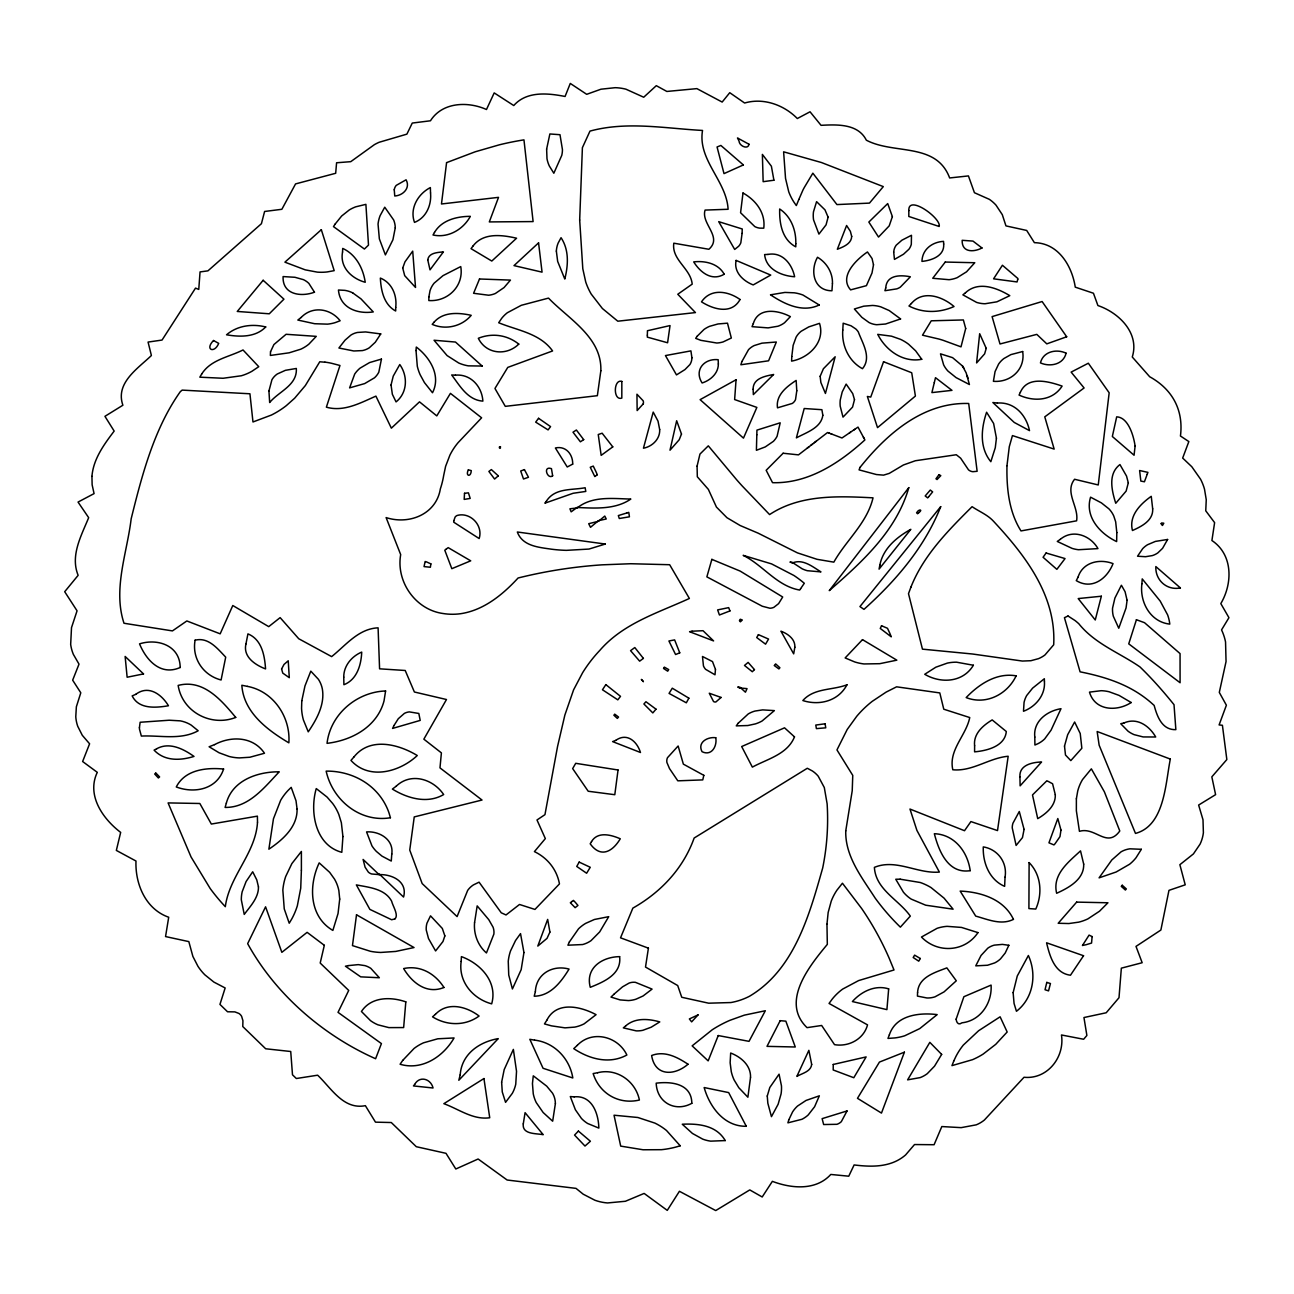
<?xml version="1.0" encoding="UTF-8"?>
<svg xmlns="http://www.w3.org/2000/svg" width="1294" height="1294" viewBox="0 0 1294 1294"><rect width="100%" height="100%" fill="white"/><g stroke="black" fill="none" stroke-linecap="round" stroke-linejoin="round"><path stroke-width="1.5" d="M739.877 687.939L737.806 687.179M379.093 874.615L371.669 873.984A8.896 8.654 -16.2 0 1 368.337 872.091L365.102 867.206L363.096 859.442L379.093 874.615C391.953 874.113 407.869 881.505 403.566 897.066L379.191 873.968M663.693 668.189L664.356 667.138L668.707 669.596L667.688 671.182L663.515 668.448M774.54 665.245L775.656 663.919L779.894 667.753L778.907 668.933L774.281 665.553M614.796 714.207L618.548 717.054L617.335 718.396L613.874 715.21L614.553 714.466M155.846 773.019L159.599 776.918L158.369 777.969L154.698 774.006L155.701 773.165M807.23 448.145L809.009 446.786M810.788 445.411L812.6 444.02M814.411 442.629L816.239 441.222M849.462 432.908L850.481 432.212M853.619 430.093L854.687 429.349M790.327 562.033L792.203 563.068C802.684 558.393 812.519 566.756 820.962 571.883L807.294 570.703A29.908 27.821 24.1 0 1 802.086 568.762L792.171 562.308L790.133 562.13M324.923 362.223L319.764 361.77L305.335 385.58L294.66 398.196L286.298 405.653A85 77.025 -2.8 0 1 271.368 415.067L252.977 421.973L249.936 393.78L182.13 390.109A52.456 47.328 -5.8 0 1 180.319 391.645C154.083 428.621 141.968 475.173 131.163 518.845C127.087 553.039 112.724 589.142 123.998 623.255L172.442 630.906L186.837 620.958L220.174 633.834L232.791 605.527L268.731 626.636L280.135 617.626L298.752 638.751L331.636 656.608C345.822 645.318 358.422 628.69 378.091 627.833L379.579 668.82L405.216 670.486L414.387 691.999L446.479 699.52L423.85 739.165L441.4 752.882L439.976 767.876L482.015 800.032L414.242 816.918L409.745 850.077L422.167 883.576L457.089 916.589L467.668 890.401A20.898 20.575 -5.5 0 1 473.394 884.918L479.071 882.168L501.263 912.804L506.019 914.955L519.509 904.474L534.94 909.423L559.461 883.899C556.824 869.487 547.54 857.938 534.422 851.614L545.34 838.593L536.994 819.975L544.952 814.654L557.568 746.444L564.863 715.081L573.582 689.864L582.623 672.702A149.101 143.133 25.8 0 1 599.785 650.429C623.32 623.207 657.886 612.935 689.378 598.459L669.661 564.718L630.76 563.731L602.147 564.831A493.095 485.832 64.1 0 0 518.085 577.997C502.687 594.706 483.665 610.331 460.486 613.728A55.432 52.181 3.6 0 1 442.888 613.485C415.503 609.636 395.883 581.685 400.687 554.608L386.113 517.584C408.969 525.041 436.224 514.43 440.348 488.889A102.21 94.543 -0.5 0 0 443.696 475.399L445.605 466.341L449.891 455.181A68.776 64.102 7.7 0 1 458.076 442.677L481.611 417.816L450.425 393.36L436.79 415.892L419.499 401.852L391.354 428.168L375.907 396.126C360.411 402.903 343.832 412.155 326.379 407.173L339.966 365.49L333.205 363.711A51.437 47.199 -0.6 0 0 324.94 362.142M830.942 433.797L831.799 434.105M828.419 432.827L829.26 433.15M352.696 292.865L360.977 298.865L373.27 311.919C357.484 314.296 339.966 308.053 338.446 290.018L344.819 290.357A24.861 22.532 1.6 0 1 352.696 292.865M738.276 686.807L739.877 687.971L747.042 688.634L745.441 692.193L739.893 687.163M643.247 681.517L641.355 679.399L643.377 681.647M962.445 365.959L952.594 357.662L940.479 353.828L943.633 364.859A26.753 24.036 25.2 0 0 947.984 371.103L956.12 377.638L969.416 384.528L966.181 372.898L962.445 365.959L963.852 368.111M863.405 437.178L863.891 438.068M967.152 375.551L968.009 378.366M430.53 192.968C431.678 204.937 426.276 217.796 414.501 222.39C409.422 208.48 417.93 193.987 430.368 187.565L430.53 192.968M621.832 381.439L621.816 398.099C612.903 401.124 613.502 378.592 621.832 381.439M1060.967 830.069L1059.98 836.62L1054.982 843.85L1053.947 844.917L1048.949 842.815L1057.813 818.536L1060.967 830.069M1092.12 936.597L1091.554 943.051L1086.022 944.749A68.323 63.39 53.3 0 0 1082.447 945.51L1089.079 935.109L1092.12 936.597M1116.819 532.61L1116.641 541.588C1100.078 533.694 1084.582 516.84 1090.567 497.171L1101.372 502.865L1108.958 508.882A24.068 21.772 32.7 0 1 1113.778 516.031L1115.671 521.822L1116.819 532.61M258.46 886.859C258.671 897.777 250.292 906.221 244.242 914.421L241.315 899.799A36.539 35.213 -25 0 1 242.188 891.728L246.086 881.554L252.702 871.784L256.778 879.888L258.46 886.859M430.87 563.877L430.384 567.241L424.044 566.61L425.128 561.531A45.484 42.556 3.3 0 0 426.324 561.822L430.87 563.877M461.182 961.41C458.173 981.548 472.844 998.822 491.671 1003.853C497.883 982.017 480.656 963.626 461.408 956.622L461.182 961.41M556.355 251.101L557.665 261.42L564.799 279.051C568.244 265.302 569.247 250.049 561.046 237.692L558.118 243.143A30.263 27.287 11 0 0 556.355 251.101M842.782 330.067C841.537 345.385 848.654 361.236 862.483 368.693C871.881 357.419 862.516 343.347 858.326 331.976A15.657 14.153 21.1 0 0 855.738 328.919L851.048 325.797L843.17 323.209L842.782 330.067M845.758 830.877C845.014 856.353 862.03 877.672 875.132 898.052A211.407 196.445 41.4 0 0 900.381 927.151L910.313 916.103C898.732 899.654 875.698 889.722 874.388 867.368C895.966 858.407 917.446 873.984 939.363 872.075L916.912 830.408L909.973 809.057L964.515 830.716L970.904 821.577L997.512 830.586L1008.172 756.262C989.037 757.944 972.473 771.661 952.805 769.768C948.308 749.986 966.133 735.639 969.74 717.555L943.779 709.209L939.8 692.921L896.596 686.823L886.147 692.096L872.237 701.348A116.832 109.844 39.6 0 0 856.741 716.278L847.198 729.492L836.959 749.922L852.762 775.397L852.228 790.731L845.758 830.877M750.536 1077.239L747.883 1097.215L738.809 1087.72L734.151 1080.005A40.324 39.079 61.1 0 1 731.288 1071.707L730.139 1062.73L730.673 1053.025C740.896 1056.907 750.924 1065.366 750.536 1077.239M908.841 210.534L908.809 216.47L939.185 226.482C941.595 218.46 907.919 194.003 908.841 210.534M1013.137 992.66L1014.059 1003.448L1016.453 1011.277C1033.356 998.208 1037.012 974.398 1028.374 955.506L1017.262 976.016L1013.137 992.66M1029.118 862.597L1028.908 908.582L1035.782 909.051C1042.657 893.863 1041.217 874.793 1029.118 862.597M301.389 870.247L300.726 888.234L297.345 905.768A72.06 68.986 -25.5 0 1 291.829 918.837L289.225 923.22L284.243 908.873L282.836 890.094A59.039 57.308 -21.6 0 1 285.683 876.523L291.878 863.583L301.389 851.452L301.389 870.247M715.469 669.402L715 674.789L705.618 669.338A12.261 11.646 22.4 0 1 703.451 665.909L702.48 656.479L712.509 661.59L715.469 669.402M753.124 389.235L753.351 394.589L773.65 374.484C765.32 376.053 752.93 378.301 753.124 389.235M795.794 243.757L795.778 246.847C781.948 239.422 779.279 223.215 779.684 209.013C791.152 216.519 796.231 230.494 795.794 243.757M833.239 1064.461L833.207 1069.976L853.797 1077.724L866.123 1056.923L833.239 1064.461M1034.796 737.046L1034.909 745.02L1037.788 743.775A30.765 28.517 38 0 0 1044.711 738.874L1051.084 730.139L1060.983 708.708C1046.943 710.972 1033.033 721.373 1034.796 737.046M428.864 296.973L428.832 300.548C447.886 301.858 464.125 285.925 460.745 266.58L443.017 275.638L434.105 283.192A26.689 24.214 6 0 0 430.012 290.713L428.864 296.973M268.926 390.998L269.67 402.531C278.663 391.419 297.426 385.434 296.326 368.466L285.392 370.327L277.288 373.982A18.957 17.323 -1.4 0 0 271.934 379.724L268.926 390.998M579.68 220.012L582.801 268.764L585.729 281.995A70.685 63.762 13.5 0 0 591.229 294.094L602.406 308.522L617.804 321.203L695.444 312.582L677.781 294.256L692.193 284.13C690.786 268.456 671.392 259.932 673.802 243.191L708.886 249.273C722.99 236.931 700.685 223.7 705.084 210.081L728.101 209.272C726.565 180.788 697.515 160.035 702.529 130.451C665.148 128.429 626.878 121.021 589.983 131.098L582.397 147.678L579.68 220.012M1141.906 583.788C1139.496 601.953 1150.317 622.026 1169.792 624.112A42.476 38.61 36.7 0 0 1167.625 614.893L1160.2 601.079L1142.23 578.903L1141.906 583.788M342.554 252.023C339.578 267.162 351.644 278.614 365.231 282.27C363.21 268.392 355.963 254.465 342.716 248.416L342.554 252.023M391.047 384.997L392.357 394.282L396.061 401.9C407.561 392.713 407.966 376.004 399.781 364.536L393.247 376.117L391.047 384.997M427.764 259.916L430.012 269.848L443.405 251.877C437.793 252.476 428.702 252.686 427.764 259.916M555.401 1103.458L552.667 1121.219L543.14 1112.5L536.25 1102.569A36.119 35.698 89.5 0 1 533.257 1093.818L532.449 1083.596L533.274 1075.815L546.699 1086.135L552.506 1093.155A20.542 20.267 -80.1 0 1 555.158 1100.66L555.401 1103.458M854.493 399.652L852.552 407.109L843.009 417.137L840.21 406.219A36.038 32.787 23.3 0 1 840.259 399.975L842.216 391.936L846.147 384.092L852.73 393.619L854.493 399.652M974.608 745.748L974.592 751.846C986.918 750.763 1004.953 746.331 1006.311 731.514L992.174 719.917C982.955 725.481 973.234 733.779 974.608 745.748M986.222 348.361L984.621 353.86L976.598 362.935L979.671 333.723L986.222 348.361M767.261 1096.018L767.843 1103.264L771.45 1116.657L778.131 1104.251L781.058 1093.996A37.849 36.766 64.9 0 0 781.463 1085.876L779.069 1074.182L769.801 1087.494L767.261 1096.018M893.701 252.104L894.461 259.398L903.471 254.255L908.906 249.257A18.423 16.385 21.1 0 0 911.316 244.307L911.477 235.282L901.886 240.215L896.273 245.132A16.159 14.38 21.8 0 0 893.992 250.098L893.701 252.104M342.926 836.539L341.81 852.309C315.17 845.257 309.557 811.661 316.254 788.58L327.058 797.055L332.687 803.509A53.297 51.21 -18.8 0 1 338.818 814.46L341.357 822.693L342.926 836.539M395.721 307.406L395.673 311.013C383.8 304.559 380.986 290.39 380.355 278.064C392.098 282.82 397.161 295.404 395.721 307.406M619.632 956.638C621.832 974.398 603.651 981.903 590.274 987.322C585.082 967.88 602.308 956.848 619.632 956.638M828.111 217.182L826.057 224.865L818.924 234.117L813.554 219.867A35.407 31.493 19.5 0 1 813.473 211.828L816.579 201.654L824.974 209.854L828.111 217.182M501.635 1082.205L502.266 1091.926L505.566 1102.342L512.327 1093.333A33.45 33.029 -63.1 0 0 515.756 1084.194L516.532 1071.335L513.362 1049.402L504.191 1069.604L501.635 1082.205M697.078 466.131L697.32 476.774L708.368 489.391L716.439 507.07L726.969 517.713L740.168 525.526L758.203 533.193L797.444 552.878L817.015 559.299L833.837 562.146C846.13 540.245 867.093 523.116 873.029 497.834C838.124 496.055 800.048 494.389 769.59 514.575L742.287 486.059A368.127 326.331 24.9 0 1 736.642 479.751L708.303 445.848L699.957 454.081L697.078 466.131M796.78 390.772L795.535 399.539A10.287 9.398 19.9 0 1 792.316 403.421L777.5 407.836C775.591 395.139 786.784 386.55 796.15 380.42L796.78 390.772M523.277 1123.871C521.951 1134.66 536.314 1133.285 543.205 1134.692L525.089 1112.678L523.277 1123.871M647.356 335.146L647.323 337.136L667.591 342.764L670.033 325.57L647.453 330.73L647.356 335.146M742.077 233.438L740.831 242.771A14.396 12.908 15.9 0 1 738.648 246.264L734.685 249.435L718.72 221.662L742.255 228.989L742.077 233.438M1024.072 829.405L1022.47 837.606L1016.114 845.435L1012.248 827.934A15.868 14.8 43.4 0 1 1012.959 823.194L1019.284 811.5L1024.072 829.405M739.521 620.538L739.634 620.91A5.855 5.516 22.8 0 0 740.411 621.816L742.319 620.004L740.314 619.244A8.007 7.554 22.1 0 1 739.99 619.713L739.537 620.457M832.446 283.532L831.961 290.762C813.505 290.827 809.898 270.672 817.501 257.263C826.704 262.617 832.867 272.791 832.446 283.532M1006.975 465.678C1006.506 487.951 1008.819 511.696 1020.998 530.928L1076.608 520.819C1079.018 506.811 1064.25 492.238 1074.57 479.265L1098.25 484.959L1109.168 392.794L1088.335 363.226L1071.141 372.106L1084.097 387.974L1044.776 416.846L1054.157 449.083L1012.442 435.593L1009.288 446.705L1006.975 465.678M91.939 476.386L92.133 484.813L94.074 493.612L78.044 502.072L88.671 517.665C81.312 535.667 70.07 555.595 78.141 575.329L64.7 591.714L77.058 610.817L71.51 627.639L70.669 644.428A46.099 42.799 -14.9 0 0 73.354 654.36L79.015 664.145L72.658 680.175L80.794 692.791L76.362 706.783L75.78 716.747A41.408 38.691 -18.1 0 0 77.721 726.257L82.282 735.283L89.593 743.807L82.622 761.519L97.293 772.34C86.31 795.292 102.808 818.811 120.665 832.398L116.347 850.417L135.983 861.028C135.077 883.964 145.624 909.197 168.705 917.236L165.551 936.565L188.827 941.611L192.887 956.444L197.917 966.246A56.143 53.96 -29.4 0 0 204.856 974.819L213.882 982.081L225.156 987.969L219.948 1004.403L227.55 1011.779L234.893 1011.892L238.937 1013.461A8.945 8.605 -37.5 0 1 241.638 1016.388L242.932 1020.723L242.771 1026.546L265.674 1048.771L290.729 1051.504L292.493 1074.796L296.342 1078.517L317.628 1075.201C331.215 1088.028 343.347 1109.993 365.377 1105.674L375.486 1122.157L391.289 1122.529L416.312 1146.71L446.009 1153.326L455.812 1169L478.117 1159.003L507.135 1180.015L576.008 1188.377L583.222 1194.2L594.917 1200.25A50.175 49.091 86 0 0 607.517 1202.951L625.406 1201.269L644.137 1193.424L667.267 1210.375L679.415 1191.289L715.728 1210.569L749.776 1189.914L762.198 1196.982L772.372 1181.341C791.265 1188.539 815.851 1190.901 830.797 1174.451L848.751 1176.197L854.121 1164.94C867.789 1166.622 882.314 1167.317 895.189 1161.591A46.341 44.222 62.9 0 0 905.557 1154.976L914.518 1144.543L934.09 1144.721L941.822 1126.556L961.167 1127.64L976.226 1124.842A35.472 33.498 59.2 0 0 984.394 1120.022L1024.023 1077.271C1047.347 1079.6 1064.897 1057.247 1061.468 1034.974L1083.644 1039.26L1086.879 1035.459L1083.951 1017.537L1106.208 1012.765L1119.003 997.723L1121.348 968.155L1142.165 962.72L1136.003 946.399L1160.88 930.03L1168.967 890.353L1185.223 884.821L1179.869 864.699L1193.424 853.911L1200.088 844.109A41.359 37.882 44.9 0 0 1203.388 832.754L1202.999 819.765L1198.632 805.062L1215.6 794.645L1211.831 776.853L1226.841 759.562L1222.409 725.287L1219.094 724.931L1226.389 705.214L1219.304 692.419L1226.049 661.574L1225.547 641.953A52.003 47.069 38.4 0 0 1221.552 629.887L1228.944 617.691L1220.808 603.586C1232.729 583.529 1233.133 554.705 1211.912 540.52L1214.613 522.63L1205.749 510.806L1206.251 499.71L1204.504 489.164A51.339 46.002 33.4 0 0 1200.541 479.168L1191.806 466.73L1182.667 458.06L1188.846 441.577L1180.451 435.997C1183.719 410.069 1172.38 389.268 1149.687 376.748L1132.266 356.998C1139.82 333.076 1118.841 312.663 1097.91 305.546L1093.446 293.237L1075.265 287.155C1071.998 265.901 1058.411 243.062 1034.391 242.674L1026.692 230.445L1005.956 225.9L1002.3 214.658L996.008 205.148A34.889 30.813 23 0 0 989.392 199.357L974.431 192.709L968.43 175.919L949.65 177.957C936.258 142.016 894.008 154.779 866.349 140.189C858.019 123.496 836.894 124.499 821.043 125.324L810.044 111.785L797.33 118.53C783.889 104.863 763.444 97.503 744.616 103.019L729.751 92.699L722.165 102.064L696.884 88.623L666.863 91.453L656.301 85.679L643.716 97.228L625.892 89.173A44.109 39.03 11.7 0 0 615.216 87.685L600.966 89.205L586.7 94.316L570.282 83.431L565.074 96.468C547.88 93.119 526.626 90.904 513.767 105.542L494.195 92.909L486.479 109.505C467.943 101.223 442.338 101.951 430.465 120.779L412.268 123.059L406.882 134.139L379.191 142.259A48.476 43.22 4.8 0 0 374.387 144.653L350.755 161.669L336.586 162.769L335.68 173.283L295.566 183.91L281.866 209.288L264.607 211.472L261.42 223.7L207.93 270.85L200.052 271.918L198.758 289.419L195.523 288.109L162.041 340.063L148.066 342.069L151.398 355.51C137.762 368.644 115.117 382.959 122.881 405.232L104.943 416.328L114.163 431.08C104.005 444.489 93.314 459.046 91.939 476.386M343.751 677.134L343.897 684.72C357.063 679.625 361.172 664.857 361.722 652.079C351.677 656.317 343.622 665.876 343.751 677.134M402.725 268.036L404.698 275.654L415.52 287.462L412.705 251.133L404.973 261.857L402.725 268.036M820.153 376.295L820.865 382.474L825.426 393.457L835.164 356.772L823.405 368.741L820.153 376.295M826.963 924.223L827.319 944.377C809.526 965.842 780.25 1001.766 807.019 1027.646L821.658 1025.479L834.517 1044.646C848.638 1047.105 863.745 1039.195 867.53 1024.88L829.05 1003.448L832.171 999.162A59.767 57.146 56.3 0 1 842.637 989.101L858.634 980.577L894.008 969.982L889.091 958.029A295.582 291.344 73.4 0 0 861.691 908.55L842.443 883.236L836.911 890.207A58.214 55.529 47 0 0 831.249 901.109L828.16 912.48L826.963 924.223M1019.931 776.853L1020.125 785.846L1041.557 762.004C1032.418 762.231 1019.025 764.98 1019.931 776.853M1128.303 482.856L1126.136 491.089L1115.751 503.285C1111.821 490.782 1107.648 473.928 1119.941 464.562L1126.54 476.095L1128.303 482.856M1135.097 446.139L1134.062 455.229L1112.339 436.499L1116.69 416.846C1128.352 417.283 1133.754 436.11 1135.097 446.139M474.558 922.671C473.572 933.928 477.793 945.526 486.447 952.95L493.871 934.106A15.318 15.14 -11.9 0 0 493.063 927.183L488.792 919.694L477.179 905.897L474.558 922.671M195.103 640.19C191.706 658.387 203.336 675.484 221.096 679.981L225.706 657.142C217.554 648.747 208.48 636.858 195.103 640.19M416.021 350.528L417.299 366.267A54.898 50.24 6.3 0 0 420.113 374.662L424.432 382.571L432.503 392.761C441.286 375.648 429.915 357.435 416.296 347.035L416.021 350.528M756.812 434.816L756.408 450.296L765.272 446.915L773.359 441.367A23.842 21.917 19.1 0 0 777.096 436.24L780.201 422.814L756.941 430.126L756.812 434.816M1083.693 864.133C1084.275 879.451 1068.65 887.813 1056.648 893.281C1052.103 874.501 1068.537 862.014 1080.522 850.87L1083.693 864.133M1127.09 600.303L1126.055 607.954L1118.76 628.237L1113.309 616.187A28.84 26.155 36.5 0 1 1112.549 608.148L1114.91 598.054L1121.397 585.244L1125.084 591.73L1127.09 600.303M139.428 727.6L139.428 727.907A8.637 8.104 -17.9 0 0 139.558 729.428L141.353 736.076C160.31 735.138 180.562 740.394 198.176 730.77L191.14 725.061A32.301 30.458 -18.2 0 0 180.27 720.855L169.19 720.224L140.14 722.262L139.428 727.6M715.76 737.726C717.313 746.023 711.716 756.424 702.06 751.717C697.078 742.303 707.64 736.609 715.76 737.726M1005.05 877.17L1004.629 886.358C989.295 879.726 982.68 862.694 983.278 846.907C997.836 849.252 1007.541 862.58 1005.05 877.17M873.499 264.769L872.01 272.985L866.414 285.667L850.611 289.872C838.641 276.463 856.482 259.415 867.449 251.974L872.043 258.509L873.499 264.769M1044.436 681.776C1045.39 695.234 1035.588 706.702 1023.489 711.263L1024.055 702.48A28.403 26.22 38.3 0 1 1026.692 695.525L1032.596 688.149L1044.339 678.752L1044.436 681.776M1055.306 794.775C1055.726 805.758 1046.345 813.57 1037.723 818.649L1032.499 794.937L1046.846 780.783A28.581 26.462 40.4 0 0 1048.464 781.527L1052.588 783.76L1055.306 794.775M523.941 952.53L521.175 969.643L512.408 988.972L508.736 975.029L508.251 961.216A46.374 46.147 20.8 0 1 510.548 950.896L515.53 940.544L520.528 933.621L523.941 952.53M339.707 899.071L338.041 913.532L332.865 930.418C309.072 916.556 308.538 885.339 319.197 862.888L329.647 872.318L334.548 879.16A40.583 39.208 -24.2 0 1 338.85 890.547L339.707 899.071M281.591 668.966L282.771 673.106L289.29 677.684L288.222 660.797L284.017 664.437L281.591 668.966M297.07 809.009C297.571 826.979 282.513 840.016 268.877 849.188L273.455 818.795L280.669 800.274A54.704 52.747 -15.9 0 1 288.077 790.424L291.199 787.35L296.019 800.792L297.07 809.009M395.268 227.825L392.923 239.762L385.386 254.902L379.352 238.856L378.042 224.121A40.502 36.361 5.1 0 1 380.129 215.629L384.739 207.202L393.683 220.012A26.915 24.133 3.4 0 1 395.268 227.825M600.837 370.78L597.359 395.689L505.291 406.348L494.955 388.475L507.766 367.399L552.587 350.949C540.002 333.302 517.357 330.423 498.691 322.74L501.668 318.356A36.588 33.401 8.9 0 1 507.329 312.744L521.304 305.303L548.51 298.105C568.907 319.262 602.05 337.33 600.837 370.78M381.455 359.085L378.818 372.138A21.302 19.459 1.7 0 1 374.451 377.832L364.665 383.59L349.606 387.877L354.702 374.047A30.005 27.53 2.2 0 1 360.072 368.143L369.583 362.563L381.455 359.085M791.782 356.562L791.604 361.107C808.815 358.066 825.54 341.923 819.506 323.354L808.782 326.897L801.148 331.264A23.777 21.561 20.3 0 0 796.101 337.168L793.141 345.369L791.782 356.562M917.575 992.563L917.43 996.105L926.973 997.981A25.039 23.777 51.2 0 0 934.98 996.833L944.054 991.883L956.298 980.803L946.852 967.88C934.964 972.49 918.319 977.116 917.575 992.563M1161.139 523.746L1162.077 525.089A6.955 6.244 34.3 0 1 1162.465 525.477L1163.807 523.213L1161.608 522.954A7.521 6.761 34.5 0 0 1161.284 523.407L1161.187 523.585M453.757 520.884L453.709 522.178L479.152 538.547C483.422 525.332 470.207 511.761 457.154 515.465A5.58 5.225 4.6 0 0 455.116 517.066L453.757 520.884M391.791 854.008L391.273 861.044L381.989 856.127L376.392 851.436A36.103 35.051 -9.9 0 1 371.944 845.855L366.558 831.913C379.385 830.991 393.91 839.499 391.791 854.008M892.375 216.632L889.204 225.884L878.529 237.061L868.84 222.067L887.716 203.579L892.375 216.632M1022.664 351.531C1025.576 369.34 1010.646 382.717 993.404 381.309L995.054 371.604L998.596 364.099A29.147 26.139 27.3 0 1 1003.918 358.519L1010.905 354.605L1022.664 351.531M943.682 244.016C944.652 255.953 931.599 260.466 921.959 261.388C922.234 249.37 932.214 242.01 943.536 241.363L943.682 244.016M659.681 429.592C660.215 438.989 652.241 446.576 643.442 448.209L653.211 412.09L658.015 421.132L659.681 429.592M464.514 493.289L464.19 499.403L470.191 498.416L468.428 492.852L464.514 493.289M996.429 438.181L995.28 447.74L990.832 461.699C979.251 447.546 981.143 428.427 986.594 412.252L993.614 423.445L996.429 438.181M1152.679 508.833C1153.407 520.544 1141.518 526.448 1132.46 530.508C1128.627 515.772 1140.354 504.062 1151.256 496.314L1152.679 508.833M1170.326 759.077C1165.425 783.339 1164.746 825.572 1135.485 833.417L1099.14 745.182L1097.15 731.514L1170.326 759.077M956.137 1019.171C956.428 1022.179 958.256 1025.754 961.976 1022.81C980.545 1020.707 992.239 1002.996 991.091 985.09L963.884 996.72L956.137 1019.171M965.696 328.514L961.005 346.857L943.116 340.306A85.145 77.316 25 0 0 938.732 338.996L922.509 335.195L931.259 320.799L963.367 319.958L965.696 328.514M1064.509 746.072L1065.48 755.017L1070.817 760.597L1081.849 748.255L1080.231 733.52L1074.635 722.02L1067.663 734.733L1064.509 746.072M1076.382 798.754L1076.365 810.772L1079.439 831.33C1095.436 826.445 1106.871 848.799 1119.795 830.991L1104.397 791.847L1091.36 768.846L1082.512 779.603A49.204 45.29 43.7 0 0 1077.74 790.941L1076.382 798.754M546.634 149.069L546.99 158.725A35.747 31.768 10.7 0 0 549.303 165.939L553.832 173.234L561.742 155.442A31.088 27.611 9.1 0 0 562.437 149.554L559.995 134.705L549.869 133.961L546.634 149.069M301.793 700.798L301.567 708.368A55.804 53.28 -6.5 0 0 303.394 719.917L308.247 731.822C316.658 719.383 324.972 704.599 322.352 689.023A30.328 28.775 -10 0 0 318.437 679.334L310.803 671.149L304.98 685.917L301.793 700.798M736.06 379.757L734.636 399.555L756.861 407.416L743.468 438.132L700.103 399.652L736.06 379.757M794.839 647.21L793.675 653.858L780.945 631.181C787.739 633.72 795.389 639.058 794.839 647.21M851.695 236.398C851.436 243.822 843.187 246.96 837.347 249.257L846.599 225.512L850.368 231.335L851.695 236.398M718.348 363.954C718.413 373.335 710.487 380.323 702.124 382.975C693.778 370.165 704.195 358.163 718.17 359.716L718.348 363.954M245.957 643.927C242.803 656.818 255.225 664.987 265.561 668.917C264.655 655.637 261.889 639.543 247.93 633.882L245.957 643.927M405.815 1001.863L403.647 1027.565L388.879 1027.614L377.977 1024.832A37.008 36.313 -34.1 0 1 370.472 1020.61L361.447 1011.487C371.168 996.623 390.756 996.606 405.815 1001.863M736.124 260.418C733.472 272.144 743.274 281.073 753.205 284.923L770.723 275.072L736.124 260.418M888.671 988.891L886.908 1009.627L852.39 1001.556C861.335 991.544 875.165 984.588 888.671 988.891M257.506 822.208C255.694 853.344 229.281 876.038 225.318 906.69A201.411 194.035 -8.6 0 1 210.194 888.525L191.059 856.968L168.091 802.911L199.842 803.493L211.343 824.052L257.393 816.142L257.506 822.208M691.918 357.791L691.74 359.716A15.204 13.894 15 0 1 689.88 364.584L684.963 369.583L676.487 374.904L665.456 355.575L690.915 350.884L691.918 357.791M394.249 189.765L394.751 195.992C402.855 195.572 410.699 188.067 406.073 179.801L396.271 185.365A10.401 9.284 4.9 0 0 394.541 188.52L394.249 189.765M822.838 415.245C821.108 428.055 806.146 432.487 796.392 437.873L804.205 408.516L821.884 409.697L822.838 415.245M270.527 351.725L270.365 355.446L289.144 352.809L300.774 349.202A37.364 33.822 -0.5 0 0 308.845 344.188L316.254 336.359L286.087 334.289L273.907 344.56L270.527 351.725M385.596 690.964L384.027 700.927A52.213 49.673 -7.3 0 1 378.188 714.45C367.237 731.87 346.905 740.977 327.042 743.338C330.407 714.239 356.74 691.95 385.596 690.964M549.918 932.068L547.006 938.393L537.803 946.076L547.669 919.403L549.918 932.068M446.576 162.64L441.48 203.983L498.53 197.351L489.31 221.921L533.112 221.581L523.957 139.865A280.814 258.266 11.1 0 0 499.306 144.831L475.205 151.786L446.576 162.64M742.999 193L740.572 212.734L754.774 226.563A12.94 11.549 16.8 0 0 759.74 228.132L763.767 228.181C765.676 212.798 755.825 200.149 742.999 193M356.513 914.793L352.469 945.607L370.391 951.284A63.503 61.934 -18.2 0 0 380.727 952.449L395.754 951.43L414.031 947.548L356.513 914.793M618.047 769.995L614.796 794.71L588.204 791.249L572.66 768.604L575.717 763.314L618.047 769.995M681.485 434.056L679.188 439.782L670.001 450.199L676.665 420.744L681.485 434.056M811.678 1064.428C810.901 1071.691 802.086 1073.292 796.861 1076.398L808.863 1050.34L811.678 1064.428M648.407 948.162L645.512 967.055L677.7 985.543L681.744 997.27L708.659 1003.19L730.932 1002.543A67.353 65.687 43.8 0 0 749.469 996.267C794.403 969.675 809.397 914.809 822.693 867.983A256.875 250.421 13.9 0 0 827.125 803.8L824.31 787.545L818.229 776.206A26.365 25.217 34.1 0 0 812.341 770.949L807.31 768.264L694.15 838.027A127.168 123.69 13.8 0 1 681.728 863.114C669.564 881.942 652.305 897.114 632.863 908.113L620.538 937.826L648.407 948.162M444.861 935.902L442.969 941.514L435.593 950.944L428.508 938.538L426.244 929.982A19.96 19.653 -17.1 0 1 426.971 923.172L430.514 915.845L442.322 928.445L444.861 935.902M468.347 469.851C465.08 476.16 470.984 477.729 471.275 470.612L468.347 469.851M879.855 565.106L879.063 569.134L910.83 529.327C896.791 537.107 883.042 548.51 879.855 565.106M324.325 945.316L320.2 963.059L348.717 990.428L338.025 1012.345L381.423 1043.595L375.6 1058.735C323.096 1035.41 275.363 994.196 247.655 943.649L265.577 906.819L281.849 952.335L307.115 932.343L324.325 945.316M703.823 775.332L702.755 779.894L677.813 780.832L669.499 768.555L666.928 762.522A8.249 7.942 23.5 0 1 667.51 757.669L678.137 745.991L683.361 764.139L703.823 775.332M934.317 382.539L931.906 392.6L951.963 390.351L935.497 377.686L934.317 382.539M1046.797 982.405L1045.034 989.748L1048.544 990.88L1050.453 983.537L1046.797 982.405M500.422 446.656C500.972 450.587 497.624 446.592 500.422 446.656M535.376 991.592L534.212 996.218C550.662 995.992 561.24 981.758 569.053 969.077C552.748 964.58 536.137 973.751 535.376 991.592M460.195 1074.877L458.82 1080.264L498.222 1038.629C479.168 1041.929 461.618 1054.109 460.195 1074.877M1017.666 279.617L1017.068 281.946L993.582 278.825L1002.413 265.254L1017.941 278.566L1017.666 279.617M1101.356 596.227L1095.258 619.972L1078.193 598.572L1101.356 596.227M711.862 559.364L706.864 576.865L762.279 606.239L769.881 608.229A10.433 9.802 23.5 0 0 773.877 607.323L778.616 603.619L782.692 597.003L740.152 571.091L711.862 559.364M226.337 803.17L225.091 807.424C248.901 807.763 264.364 787.383 279.229 771.822C257.813 771.596 232.435 780.233 226.337 803.17M885.743 287.964L884.918 290.713L896.677 288.885A15.35 13.716 21.6 0 0 900.381 287.074L910.361 276.787C900.575 274.829 886.471 274.684 885.743 287.964M788.839 1119.763L787.884 1122.852L801.94 1119.278A29.277 28.274 63.5 0 0 808.2 1114.959L814.605 1106.742L819.345 1095.824L806.033 1100.45L797.541 1106.046A31.299 30.053 65.7 0 0 792.559 1111.95L788.839 1119.763M1136.423 619.729L1128.74 643.862L1180.079 682.731L1180.063 653.599L1144.543 622.705L1136.423 619.729M908.792 487.644C896.516 530.88 861.966 562.097 829.26 590.63L908.792 487.644M847.036 1110.948L841.326 1121.655A13.005 12.471 63.7 0 1 836.927 1124.308L823.647 1124.535L822.127 1118.647L847.036 1110.948M741.915 361.527L740.847 364.762L768.587 360.8L776.335 342.02L761.972 343.153L754.24 345.547A21.561 19.636 18.6 0 0 748.514 349.687L741.915 361.527M749.016 144.265C748.191 149.958 739.246 146.028 739.052 141.127A80.422 71.477 13.4 0 0 737.483 137.973L749.016 144.265M643.28 403.825L637.149 410.57L636.955 394.217L643.167 400.8A5.936 5.467 13.7 0 1 643.28 403.825M883.559 361.738L870.733 397.08L867.352 396.449L877.526 427.635L915.408 396.061L911.72 372.753L883.559 361.738M910.911 587.153L908.501 593.687L922.46 649.151L972.619 654.02L1022.373 661.056L1030.881 660.716L1038.435 658.678A32.544 29.94 34.5 0 0 1045.002 654.926L1053.688 644.8C1056.357 595.661 1025.236 555.385 993.63 521.385C987.726 514.818 979.251 511.583 972.085 506.682C948.227 530.475 923.528 555.239 910.911 587.153M860.073 467.344L859.054 469.868L876.41 474.542L883.559 475.141L889.253 473.394L903.422 464.983L915.359 460.745L956.298 454.744L960.649 458.189L968.462 469.787A7.052 6.421 27.9 0 0 972.894 471.695L977.132 471.291L968.705 403.502C923.075 401.997 886.584 434.169 860.073 467.344M1147.228 474.251L1144.43 481.772L1140.839 481.077L1139.61 470.515L1147.924 472.375L1147.228 474.251M904.409 1052.168L881.473 1113.083L857.485 1098.315L879.435 1062.083L904.409 1052.168M889.366 1034.828L887.959 1038.419L894.979 1037.917A59.556 56.871 51.5 0 0 904.732 1035.782L919.727 1028.617L937.163 1014.609C919.403 1012.409 895.869 1014.981 889.366 1034.828M953.84 1060.87L951.963 1065.625L972.587 1059.657A85.469 81.069 51.8 0 0 983.165 1054.076L995.733 1044.339L1007.169 1031.997L1000.116 1016.809L978.636 1030.72L963.286 1045.115A73.273 68.695 58.4 0 0 955.91 1056.47L953.84 1060.87M1008.851 945.283L1005.212 953.015L1000.521 958.854A26.705 25.152 49.2 0 1 994.682 962.914L987.532 965.243L975.757 965.858L981.062 955.457L987.791 948.195A22.354 21.027 50.9 0 1 994.277 945.138L1002.381 944.394L1008.851 945.283M718.235 1035.556L708.158 1060.87L692.144 1045.859L712.266 1029.749A128.025 123.448 68.1 0 1 729.962 1020.303L744.357 1015.143L765.32 1010.743L749.016 1041.346L718.235 1035.556M1066.078 353.181C1063.425 364.682 1049.968 367.156 1040.457 362.902C1043.126 351.434 1056.535 348.62 1066.078 353.181M798.819 199.519L796.328 205.584L793.901 202.09A57.243 50.644 18.9 0 1 788.742 191.803L785.539 178.426L783.614 151.819L821.447 162.526L883.301 186.611L869.471 203.109L836.927 204.581L812.858 173.186L804.399 187.323A106.706 94.85 21.2 0 0 802.992 189.943L798.819 199.519M479.508 278.986L473.588 293.285L488.631 295.226A22.176 20.073 7.3 0 0 495.408 293.463L504.045 287.575L510.451 280.102L479.508 278.986M753.302 323.597L752.024 326.67L768.102 327.883L777.937 326.234A25.379 22.936 17.9 0 0 784.568 322.724L790.375 316.626C778.39 310.236 758.3 306.694 753.302 323.597M940.706 506.65C924.822 547.038 895.933 580.699 863.971 609.361L859.944 606.579L940.706 506.65M1167.609 539.469L1162.578 548.332L1157.887 552.845A23.001 20.72 34.2 0 1 1152.258 555.611L1145.514 556.711L1137.539 556.226L1142.683 548.656A29.293 26.381 35.6 0 1 1147.535 544.742L1155.396 541.41L1167.609 539.469M569.376 941.951L567.904 945.202L582.672 944.539A26.964 26.64 20.8 0 0 591.002 940.673L599.688 931.906L608.714 916.67L594.399 919.484L585.697 923.35A37.817 37.429 36.7 0 0 578.531 928.817L569.376 941.951M597.23 474.785L595.434 476.143A22.37 20.866 12.9 0 0 594.803 476.564L590.258 467.263L593.25 466.083L595.596 470.903A63.568 59.33 9.1 0 1 597.246 474.704L597.23 474.785M881.538 625.746L880.26 628.447L891.259 636.826A80.924 74.826 32.1 0 1 889.949 633.526L887.49 628.302L881.538 625.746M1020.351 392.325L1019.057 395.074C1033.922 401.933 1052.54 401.027 1062.115 386.081C1048.868 381.504 1027.63 375.47 1020.351 392.325M794.5 736.868C787.399 754.402 767.407 758.915 752.364 767.116L741.672 746.541L784.536 727.826L794.5 736.868M393.974 725.546L392.583 728.409L420.21 720.402L418.819 713.463L409.357 711.894A13.021 12.503 -3.3 0 0 404.375 713.398L398.277 718.736L393.974 725.546M1078.015 577.221L1076.284 580.634C1092.087 590.193 1107.163 578.677 1113.034 563.618C1099.528 558.426 1082.787 562.114 1078.015 577.221M780.185 1020.675L767.002 1046.361L795.276 1046.992L785.846 1021.16L780.185 1020.675M213.526 340.516C204.501 349.526 214.335 354.038 218.702 343.363L213.526 340.516M1141.34 849.301L1136.035 857.744A48.121 44.465 44.3 0 1 1129.581 864.246L1116.124 872.01L1099.091 877.85L1111.805 859.976L1121.089 851.808A27.449 25.298 46.9 0 1 1129.937 848.815L1141.34 849.301M941.66 1054.4L934.527 1066.175L927.28 1073.664A31.59 30.069 56.9 0 1 920.196 1077.595L907.628 1079.843L929.836 1042.349L941.66 1054.4M688.877 698.178L686.321 702.804L669.063 693.406L672.282 688.198L688.877 698.178M579.178 862.095L576.736 866.446L586.619 873.24L590.258 867.287L579.178 862.095M223.587 769.04C217.004 789.421 194.407 793.804 176.275 786.962C185.091 769.574 206.312 767.391 223.587 769.04M380.743 333.933L375.292 342.247L369.356 347.746A19.184 17.453 2 0 1 362.385 350.593L353.812 350.981L338.899 348.005L345.077 340.144L350.917 335.081A18.747 17.097 1.9 0 1 357.419 332.461L365.571 331.943L380.743 333.933M920.293 958.514L918.74 961.167L913.192 957.528L914.599 955.134L920.293 958.514M434.477 232.467L433.005 234.99C448.177 238.322 463.155 229.539 470.353 216.341C456.944 216.389 441.723 220.045 434.477 232.467M758.413 634.642L756.715 637.554L765.563 644.169L768.555 639.074L758.413 634.642M201.751 373.934L199.826 377.185L223.102 378.269L241.347 375.761A47.085 42.589 -2.7 0 0 251.877 371.313L258.751 366.687L243.013 349.962C228.909 357.144 210.89 359.522 201.751 373.934M591.536 841.585L590.193 843.801C600.691 858.407 612.515 851.775 620.279 838.787C611.253 834.873 597.747 831.104 591.536 841.585M546.747 1020.368L544.467 1023.926L551.47 1025.851L564.993 1027.857L574.73 1027.112A36.345 36.2 45.2 0 0 584.128 1023.845L596.081 1014.674C580.585 1006.36 556.42 1000.763 546.747 1020.368M1016.13 675.84C1007.363 694.409 985.947 705.376 966.165 697.579C979.024 684.17 996.655 672.443 1016.13 675.84M335.033 224.202L333.496 226.612L364.407 249.03L368.499 245.116L365.895 204.355L355.769 206.814A37.154 33.353 3.4 0 0 349.234 209.984L341.665 216.001L335.033 224.202M605.851 684.623L602.47 689.767L617.804 699.844L620.505 696.35L605.851 684.623M1083.547 955.732L1070.478 975.223C1054.481 973.266 1049.757 955.975 1046.571 942.792L1083.547 955.732M402.725 1060.384L400.089 1064.25C422.135 1070.801 443.357 1056.551 454.081 1037.95L437.776 1038.791L423.559 1042.802A45.888 45.112 -56.4 0 0 414.064 1048.464L402.725 1060.384M800.598 588.673L799.66 590.048C776.788 586.069 763.088 565.138 743.16 555.352L771.548 563.893L793.934 575.49A104.49 99.023 23.7 0 1 804.302 583.27L800.598 588.673M1046.086 553.007L1043.077 557.277L1056.858 569.344L1065.043 558.571L1046.086 553.007M697.223 336.181L695.671 338.349L700.798 340.322L716.811 343.023A26.527 24.068 16.1 0 0 723.103 341.923L731.336 338.025L727.487 323.177L718.024 323.953L709.63 326.314A30.458 27.756 16.8 0 0 703.968 329.501L697.223 336.181M738.162 723.249L736.27 725.885L747.835 725.53L755.34 723.912A37.332 35.504 25.3 0 0 762.101 720.984L774.378 710.616L762.667 709.888L755.065 711.037A28.824 27.514 28.9 0 0 748.272 713.916L738.162 723.249M938.991 474.672L935.966 478.796L937.05 479.54L940.803 475.642L938.991 474.672M538.563 418.302L535.684 422.135L548.09 429.899L550.565 426.616L538.563 418.302M473.2 245.779L471.032 248.658L491.801 261.048L516.565 238.209C502.104 234.91 483.519 232.402 473.2 245.779M846.972 684.785C838.447 701.024 819.539 705.909 802.846 700.555C814.104 687.81 832.414 690.43 846.972 684.785M945.251 262.051L932.731 278.275L949.084 279.698A31.331 27.821 22.7 0 0 957.188 277.66L966.537 271.821L974.77 262.731L945.251 262.051M546.214 501.457L544.887 503.188L573.145 493.273L585.794 491.429L585.147 487.741C571.786 490.345 554.705 487.644 546.214 501.457M721.082 697.45L715.922 701.93A2.928 2.798 23.8 0 1 713.528 701.51L709.29 693.228L721.082 697.45M928.607 496.783L927.669 497.899L925.194 495.958L930.289 490.054L932.634 491.898L928.607 496.783M263.151 280.28L237.271 311.45L269.281 313.795L283.936 299.173L263.151 280.28M414.662 1084.453L413.433 1085.925L433.053 1087.995C430.87 1078.743 419.563 1075.427 414.662 1084.453M656.009 709.177L652.823 712.913L643.894 703.985L645.949 701.736L656.009 709.177M434.218 322.012L432.196 324.357C445.557 330.245 461.829 326.509 471.226 315.315C458.788 312.63 443.502 311.498 434.218 322.012M740.039 299.512C731.628 314.846 713.334 309.379 701.51 301.842C710.794 288.044 728.231 291.053 740.039 299.512M973.379 665.245C963.027 682.585 940.884 683.782 924.725 674.287L935.837 667.203L947.37 663.094A43.802 40.858 35.6 0 1 956.541 662.188L973.379 665.245M354.071 756.828L350.965 760.403C369.194 780.525 399.749 771.936 417.266 755.534C398.471 744.082 370.019 736.723 354.071 756.828M1122.238 885.258L1121.283 886.374L1125.376 890.029L1126.33 888.929L1122.238 885.258M1076.64 902.112L1058.201 923.269L1068.86 923.544L1078.695 922.153A52.229 48.59 46.1 0 0 1087.914 918.869L1099.512 911.219L1107.939 902.775L1076.64 902.112M698.032 1014.9L691.643 1021.872L689.362 1018.944L698.032 1014.9M977.957 932.602C964.984 952.125 937.503 953.727 921.474 937.034L937.131 928.299A44.643 42.249 51 0 1 947.062 926.342L961.507 927.426L977.957 932.602M862.5 639.64L845.144 657.934L854.687 661.93A48.703 45.484 28.8 0 0 864.004 663.951L879.726 663.693L896.823 660.166L862.5 639.64M578.402 1131.085L574.552 1135.081L584.985 1146.047L590.387 1141.243L578.402 1131.085M911.38 303.508L908.97 305.999C923.237 313.342 939.525 312.986 954.034 306.532C942.469 296.52 922.946 289.613 911.38 303.508M783.129 453.24L766.161 470.304L772.55 482.678C808.297 483.713 839.482 463.009 864.893 439.928L858.003 427.101L841.99 437.987L827.578 432.503L798.479 454.873L783.129 453.24M754.451 669.613L752.315 671.732L744.487 665.456L748.126 662.399L754.451 669.613M614.31 993.921L610.978 997.076L620.133 999.922L628.415 1000.569A30.166 29.794 44.3 0 0 636.017 999.178L643.102 995.959L652.079 989.101L635.435 982.34A13.927 13.749 52.4 0 0 629.159 983.052L622.56 986.821L614.31 993.921M577.253 1045.406L573.743 1048.641C589.401 1059.074 609.377 1064.59 626.862 1055.014C618.095 1036.251 592.07 1029.7 577.253 1045.406M538.563 242.868L514.009 265.61L542.057 272.144L538.563 242.868M918.691 512.731L917.575 513.75L916.589 512.78C918.999 508.461 923.301 509.658 918.691 512.731M321.333 229.701L284.906 262.164L305.174 269.831L317.273 272.128A45.549 40.81 1.8 0 0 327.123 271.95L334.192 270.656L321.333 229.701M265.723 326.961C255.565 337.459 239.859 337.087 226.547 334.79C237.32 325.554 252.281 323.581 265.723 326.961M498.287 475.852L494.583 479.039L488.889 471.453L491.364 469.576L498.287 475.852M435.415 1014.367L432.536 1016.825C446.834 1025.835 465.258 1026.158 479.087 1016.033C466.584 1006.489 447.578 1001.313 435.415 1014.367M598.491 520.657L590.501 527.305L588.705 523.698L598.556 521.256L604.783 516.063L606.239 518.991L598.491 520.657M571.738 901.611L571.01 902.225A29.018 28.565 12 0 1 570.347 902.743L575.134 907.66L577.949 905.444L576.024 903.18A32.237 31.913 13.3 0 0 573.42 900.414L571.738 901.611M625.649 1025.948L623.336 1027.873L636.195 1030.865A27.125 26.786 54.7 0 0 642.827 1030.299L651.173 1027.226L659.762 1021.904C648.488 1018.718 635.079 1017.537 625.649 1025.948M965.486 292.751L962.882 294.854L976.614 302.408A27.837 24.732 24.2 0 0 985.041 303.75L996.881 301.825L1009.805 295.663C996.801 287.802 978.393 280.717 965.486 292.751M301.114 317.499L297.846 320.055L314.652 323.726L327.511 324.147A37.122 33.531 1.2 0 0 335.081 322.659L340.144 320.766C330.52 308.393 312.388 305.594 301.114 317.499M446.058 549.254L444.78 550.209L451.832 568.681L470.709 560.82L448.177 547.637L446.058 549.254M396.158 786.251L392.389 789.081C407.464 798.349 427.295 804.156 443.664 794.548C433.118 778.956 410.91 772.033 396.158 786.251M643.393 658.387L639.64 661.153L630.566 650.656L634.804 647.55L643.393 658.387M612.774 446.867L601.16 455.375L598.249 434.525L602.147 433.215L612.774 446.867M577.108 507.474L571.155 511.842L569.926 508.801L577.156 507.96C592.312 495.748 612.79 498.643 630.825 499.063C615.232 509.771 595.094 508.267 577.108 507.474M1060.287 539.372L1057.263 541.442L1072.063 548.365A32.318 29.261 32.3 0 0 1078.517 549.724L1097.959 548.607C1090.519 535.441 1072.758 528.728 1060.287 539.372M518.781 344.107C506.569 356.141 486.123 354.249 478.327 338.284C492.108 332.736 507.151 334.839 518.781 344.107M583.691 439.637L580.391 441.804L572.999 432.196L576.38 430.012L583.691 439.637M483.94 1078.549L443.858 1103.685C458.82 1109.071 472.989 1120.135 489.73 1117.757L483.94 1078.549M688.02 1064.234C674.497 1075.864 654.99 1076.543 651.626 1055.516C664.679 1050.437 677.312 1057.149 688.02 1064.234M156.768 748.708L154.083 750.132C164.726 761.373 180.319 760.646 193.987 756.424C183.489 748.935 169.385 741.721 156.768 748.708M572.692 464.109L567.241 466.988L555.385 447.983C565.866 445.557 572.999 454.453 572.692 464.109M605.301 544.046L588.98 549.06L566.368 550.354A138.83 128.235 10.5 0 1 551.567 549.206C538.838 547.297 522.517 546.214 517.325 531.996L605.301 544.046M1068.019 616.009L1064.444 617.691L1080.086 671.829C1100.256 675.856 1120.458 681.744 1137.96 692.905A104.086 96.063 41.8 0 1 1150.237 701.946L1154.151 705.424C1157.127 716.326 1161.98 730.172 1175.858 729.638L1174.014 704.68C1163.387 691.465 1152.178 678.735 1139.982 666.944C1119.52 652.758 1095.096 644.008 1078.759 623.692A82.298 76.022 36.5 0 0 1075.104 620.586L1068.019 616.009M394.848 918.95L391.629 919.743L369.874 909.391L356.351 884.902C368.855 887.377 384.868 888.622 391.645 901.206C392.745 906.059 399.118 915.473 394.848 918.95M743.371 164.936L724.009 173.622L717.054 146.982L720.871 145.462L743.371 164.936M135.757 694.344L132.166 695.897C138.895 709.549 155.959 707.802 168.463 705.764C161.556 694.312 148.519 684.655 135.757 694.344M1131.182 702.529C1116.981 711.765 1094.967 710.972 1089.483 692.128L1101.145 690.705A37.963 34.873 40 0 1 1109.087 691.756L1119.051 695.396L1131.182 702.529M1013.445 919.371C1001.152 925.517 987.84 919.419 975.708 916.103L960.18 891.097C980.901 891.938 1003.982 899.152 1013.445 919.371M900.575 318.939L885.549 324.018L876.701 324.713A18.828 16.919 21.6 0 1 869.05 322.546L861.885 317.353L854.38 308.991L863.745 306.177L872.496 305.449A30.555 27.546 21.9 0 1 880.89 306.888L889.188 310.544L900.575 318.939M679.754 652.839L675.581 654.521L668.917 640.983L674.627 639.899L679.754 652.839M214.545 744.632L209.127 746.767L219.09 752.784L229.119 756.472A47.28 44.74 -13.4 0 0 239.341 757.912L249.839 757.249L264.494 753.254C253.139 736.399 231.189 735.72 214.545 744.632M729.945 610.93L719.432 614.99L717.636 609.911L728.668 607.63L729.945 610.93M615.782 740.378L612.612 741.608L640.465 752.493C637.117 741.527 626.959 732.291 615.782 740.378M524.426 469.625L520.706 471L523.504 478.99L528.47 477.276L524.426 469.625M819.231 304.98C802.474 313.067 784.552 304.139 770.496 294.822L784.94 292.428L794.37 292.816A37.235 33.709 19 0 1 802.976 295.032L819.231 304.98M1066.693 336.78L1046.797 343.864L1036.801 334.37L1000.003 343.978L992.094 316.609L1042.107 301.534L1066.693 336.78M552.651 475.804C547.524 479.993 542.396 465.468 551.454 468.654L552.651 475.804M626.814 512.974L618.338 515.578L619.292 518.506L629.434 516.807L628.771 512.375L626.814 512.974M680.207 1145.788L676.406 1146.921A93.378 91.842 66.9 0 1 661.46 1149.687L643.086 1149.768L620.699 1146.112L614.035 1115.218L637.877 1117.498L654.926 1123.111A60.446 58.893 85 0 1 666.507 1130.487L680.207 1145.788M724.203 274.231C711.684 281.574 700.297 272.355 693.697 261.889C705.02 260.595 718.299 263.442 724.203 274.231M981.984 247.979C973.751 252.33 961.685 252.686 962.17 240.312L972.975 241.088L981.984 247.979M691.837 1103.313C675.08 1112.581 656.867 1102.342 656.187 1083.175C671.489 1081.283 691.611 1083.628 691.837 1103.313M1124.13 722.909L1120.733 723.718L1128.077 731.223A26.462 24.165 40.1 0 0 1134.175 734.668L1143.12 736.933L1155.72 736.998C1149.331 725.902 1137.2 717.183 1124.13 722.909M235.734 717.426C211.116 727.099 182.308 711.975 178.151 685.416C203.368 678.8 221.517 700.345 235.734 717.426M348.183 965.631L345.433 966.214L360.702 976.857L379.336 977.746L370.844 968.381A21.82 21.319 -33.6 0 0 364.892 965.615L358.244 964.628L348.183 965.631M692.047 631.197L689.589 631.715L713.592 640.918L703.03 630.712L692.047 631.197M143.521 673.915L127.135 677.231L125.13 656.446L143.521 673.915M597.585 1072.742L593.153 1073.567C599.413 1093.64 618.888 1104.882 639.398 1100.029C635.645 1081.137 616.607 1067.776 597.585 1072.742M314.474 292.201C301.049 297.216 282.254 294.708 283.095 276.576L294.951 277.288L303.427 279.65A19.895 17.954 0.1 0 1 308.878 283.418L314.474 292.201M180.173 667.494C160.812 676.164 146.351 660.441 139.542 643.862C157.771 638.104 180.06 645.56 180.173 667.494M443.955 987.484C426.745 994.568 412.058 982.744 403.631 968.559C420.307 964.984 435.14 973.606 443.955 987.484M725.238 1140.58L710.697 1141.146A37.332 36.345 68.8 0 1 702.674 1139.108L692.436 1133.447L682.278 1124.227C698.259 1123.483 716.31 1125.214 725.238 1140.58M825.087 723.799L815.786 725.061L816.401 728.619L825.766 727.826L825.087 723.799M773.909 180.222L763.153 181.678L762.376 154.407L771.386 166.214L773.909 180.222M482.161 366.04L468.266 365.846A37.461 34.162 6.6 0 1 458.739 363.016L447.093 355.575L434.056 340.257L455.504 342.053L482.161 366.04M921.749 359.295C903.066 362.87 885.889 350.496 877.736 334.37L891.517 336.181L900.575 339.368A40.712 36.879 23 0 1 908.598 344.236L915.651 350.852L921.749 359.295M390.432 817.743C360.072 822.822 332.558 800.161 326.153 771.127C344.188 770.868 362.449 777.597 375.163 790.569A63.309 61.093 -16.4 0 1 388.896 812.583L390.432 817.743M767.94 254.433L764.608 254.562C766.064 269.395 781.56 275.897 794.629 276.754C792.074 264.041 782.288 251.634 767.94 254.433M1180.387 587.913C1166.962 590.743 1155.121 580.149 1155.849 566.578L1180.387 587.913M900.155 879.192L895.755 879.241L903.438 892.213A33.029 31.266 44.1 0 0 911.202 899.104L925.711 905.202L953.096 909.181L944.07 898.149L931.017 887.555A54.024 51.404 48 0 0 920.277 882.508L900.155 879.192M970.209 870.668C948.049 874.146 938.813 851.048 934.349 833.708C954.551 834.468 967.669 851.856 970.209 870.668M455.456 375.147L451.703 374.985C459.855 385.774 467.684 400.089 482.872 401.124C482.015 386.582 470.757 373.788 455.456 375.147M574.148 1096.859L570.298 1096.552L575.393 1109.767L581.41 1118.388A31.622 31.153 81.7 0 0 587.638 1123.483L598.847 1128.093C598.491 1113.487 592.086 1095.047 574.148 1096.859M746.282 1126.281C724.074 1126.637 709.678 1106.936 704.146 1087.542L728.668 1092.589L746.282 1126.281M997.415 403.049L992.87 402.531L1014.237 422.442L1029.506 430.627C1026.207 415.002 1014.464 401.787 997.415 403.049M534.551 1040.117L529.844 1039.308L543.059 1068.278L572.821 1077.983C569.748 1058.605 554.333 1042.382 534.551 1040.117M247.364 686.37L241.849 685.254C243.563 712.331 267.47 730.123 288.853 742.837C290.729 717.07 273.358 691.206 247.364 686.37"/></g></svg>
